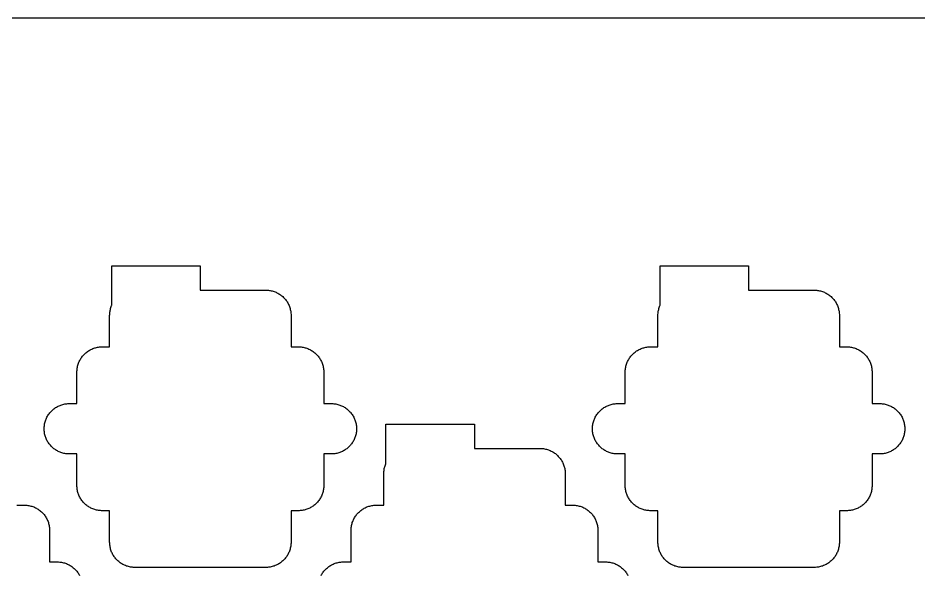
# Model space of a CAD drawing. Extents: x -49 to 54, y -38 to 38.
# Drawn here: x 26.31 to 44.19, y 26.95 to 38 of the extents above; entities that cross this region are included whole.
import ezdxf

# ---------------------------------------------------------------- set-up
doc = ezdxf.new("R2010")
doc.units = 0
doc.layers.add('CONDUCTIVE_LAYER_BACK_LAYER', color=2, linetype='CONTINUOUS')
doc.layers.add('OUTLINE', color=7, linetype='CONTINUOUS')

msp = doc.modelspace()

# ---------------------------------------------------------------- linework, layer by layer
at = {"layer": 'CONDUCTIVE_LAYER_BACK_LAYER'}
for points in [[(31.73, 27.596), (31.73, 27.576), (31.729, 27.556), (31.727, 27.536), (31.724, 27.517), (31.72, 27.497), (31.716, 27.478), (31.711, 27.459), (31.705, 27.44), (31.699, 27.421), (31.691, 27.402), (31.683, 27.384), (31.674, 27.366), (31.665, 27.349), (31.655, 27.332), (31.644, 27.315), (31.632, 27.299), (31.62, 27.283), (31.608, 27.268), (31.594, 27.253), (31.58, 27.239), (31.566, 27.225), (31.551, 27.212), (31.535, 27.2), (31.519, 27.188), (31.503, 27.177), (31.486, 27.166), (31.469, 27.157), (31.451, 27.147), (31.433, 27.139), (31.415, 27.131), (31.396, 27.124), (31.377, 27.118), (31.358, 27.113), (31.339, 27.108), (31.319, 27.104), (31.3, 27.101), (31.28, 27.098), (31.26, 27.097), (31.24, 27.096), (28.62, 27.096), (28.6, 27.097), (28.581, 27.098), (28.561, 27.101), (28.541, 27.104), (28.522, 27.108), (28.502, 27.113), (28.483, 27.118), (28.464, 27.124), (28.446, 27.131), (28.427, 27.139), (28.409, 27.147), (28.392, 27.157), (28.375, 27.166), (28.358, 27.177), (28.341, 27.188), (28.325, 27.2), (28.31, 27.212), (28.295, 27.225), (28.28, 27.239), (28.266, 27.253), (28.253, 27.268), (28.24, 27.283), (28.228, 27.299), (28.217, 27.315), (28.206, 27.332), (28.196, 27.349), (28.186, 27.366), (28.177, 27.384), (28.169, 27.402), (28.162, 27.421), (28.155, 27.44), (28.149, 27.459), (28.144, 27.478), (28.14, 27.497), (28.137, 27.517), (28.134, 27.536), (28.132, 27.556), (28.131, 27.576), (28.13, 27.596), (28.13, 28.222), (27.97, 28.222), (27.95, 28.223), (27.931, 28.224), (27.911, 28.227), (27.891, 28.23), (27.872, 28.234), (27.852, 28.238), (27.833, 28.244), (27.814, 28.25), (27.796, 28.257), (27.777, 28.265), (27.759, 28.273), (27.742, 28.282), (27.725, 28.292), (27.708, 28.303), (27.691, 28.314), (27.675, 28.326), (27.66, 28.338), (27.645, 28.351), (27.63, 28.365), (27.616, 28.379), (27.603, 28.394), (27.59, 28.409), (27.578, 28.425), (27.567, 28.441), (27.556, 28.458), (27.546, 28.475), (27.536, 28.492), (27.527, 28.51), (27.519, 28.528), (27.512, 28.547), (27.505, 28.565), (27.499, 28.584), (27.494, 28.604), (27.49, 28.623), (27.487, 28.643), (27.484, 28.662), (27.482, 28.682), (27.481, 28.702), (27.48, 28.722), (27.48, 29.348), (27.32, 29.348), (27.3, 29.349), (27.281, 29.35), (27.261, 29.352), (27.241, 29.356), (27.222, 29.36), (27.202, 29.364), (27.183, 29.37), (27.164, 29.376), (27.146, 29.383), (27.127, 29.391), (27.109, 29.399), (27.092, 29.408), (27.075, 29.418), (27.058, 29.429), (27.041, 29.44), (27.025, 29.451), (27.01, 29.464), (26.995, 29.477), (26.98, 29.491), (26.966, 29.505), (26.953, 29.52), (26.94, 29.535), (26.928, 29.551), (26.917, 29.567), (26.906, 29.583), (26.896, 29.601), (26.886, 29.618), (26.877, 29.636), (26.869, 29.654), (26.862, 29.672), (26.855, 29.691), (26.849, 29.71), (26.844, 29.729), (26.84, 29.749), (26.837, 29.768), (26.834, 29.788), (26.832, 29.808), (26.831, 29.828), (26.83, 29.848), (26.831, 29.868), (26.832, 29.887), (26.834, 29.907), (26.837, 29.927), (26.84, 29.946), (26.844, 29.966), (26.849, 29.985), (26.855, 30.004), (26.862, 30.023), (26.869, 30.041), (26.877, 30.059), (26.886, 30.077), (26.896, 30.095), (26.906, 30.112), (26.917, 30.129), (26.928, 30.145), (26.94, 30.161), (26.953, 30.176), (26.966, 30.191), (26.98, 30.205), (26.995, 30.218), (27.01, 30.231), (27.025, 30.244), (27.041, 30.256), (27.058, 30.267), (27.075, 30.277), (27.092, 30.287), (27.109, 30.296), (27.127, 30.305), (27.146, 30.312), (27.164, 30.319), (27.183, 30.326), (27.202, 30.331), (27.222, 30.336), (27.241, 30.34), (27.261, 30.343), (27.281, 30.345), (27.3, 30.347), (27.32, 30.348), (27.48, 30.348), (27.48, 30.973), (27.481, 30.993), (27.482, 31.013), (27.484, 31.033), (27.487, 31.053), (27.49, 31.072), (27.494, 31.092), (27.499, 31.111), (27.505, 31.13), (27.512, 31.149), (27.519, 31.167), (27.527, 31.185), (27.536, 31.203), (27.546, 31.221), (27.556, 31.238), (27.567, 31.254), (27.578, 31.271), (27.59, 31.286), (27.603, 31.302), (27.616, 31.316), (27.63, 31.331), (27.645, 31.344), (27.66, 31.357), (27.675, 31.37), (27.691, 31.381), (27.708, 31.393), (27.725, 31.403), (27.742, 31.413), (27.759, 31.422), (27.777, 31.431), (27.796, 31.438), (27.814, 31.445), (27.833, 31.451), (27.852, 31.457), (27.872, 31.462), (27.891, 31.466), (27.911, 31.469), (27.931, 31.471), (27.95, 31.473), (27.97, 31.473), (28.13, 31.473), (28.13, 32.099), (28.131, 32.119), (28.132, 32.139), (28.134, 32.159), (28.137, 32.179), (28.14, 32.198), (28.144, 32.217), (28.149, 32.237), (28.155, 32.256), (28.162, 32.274), (28.169, 32.293), (28.173, 32.302), (28.173, 33.08), (29.93, 33.08), (29.93, 32.599), (31.24, 32.599), (31.26, 32.598), (31.28, 32.597), (31.3, 32.594), (31.319, 32.591), (31.339, 32.587), (31.358, 32.583), (31.377, 32.577), (31.396, 32.571), (31.415, 32.564), (31.433, 32.556), (31.451, 32.548), (31.469, 32.539), (31.486, 32.529), (31.503, 32.518), (31.519, 32.507), (31.535, 32.495), (31.551, 32.483), (31.566, 32.47), (31.58, 32.456), (31.594, 32.442), (31.608, 32.427), (31.62, 32.412), (31.632, 32.396), (31.644, 32.38), (31.655, 32.364), (31.665, 32.346), (31.674, 32.329), (31.683, 32.311), (31.691, 32.293), (31.699, 32.274), (31.705, 32.256), (31.711, 32.237), (31.716, 32.217), (31.72, 32.198), (31.724, 32.179), (31.727, 32.159), (31.729, 32.139), (31.73, 32.119), (31.73, 32.099), (31.73, 31.473), (31.89, 31.473), (31.91, 31.473), (31.93, 31.471), (31.95, 31.469), (31.969, 31.466), (31.989, 31.462), (32.008, 31.457), (32.027, 31.451), (32.046, 31.445), (32.065, 31.438), (32.083, 31.431), (32.101, 31.422), (32.119, 31.413), (32.136, 31.403), (32.153, 31.393), (32.169, 31.381), (32.185, 31.37), (32.201, 31.357), (32.216, 31.344), (32.23, 31.331), (32.244, 31.316), (32.258, 31.302), (32.27, 31.286), (32.282, 31.271), (32.294, 31.254), (32.305, 31.238), (32.315, 31.221), (32.324, 31.203), (32.333, 31.185), (32.341, 31.167), (32.349, 31.149), (32.355, 31.13), (32.361, 31.111), (32.366, 31.092), (32.37, 31.072), (32.374, 31.053), (32.377, 31.033), (32.379, 31.013), (32.38, 30.993), (32.38, 30.973), (32.38, 30.348), (32.54, 30.348), (32.56, 30.347), (32.58, 30.345), (32.6, 30.343), (32.619, 30.34), (32.639, 30.336), (32.658, 30.331), (32.677, 30.326), (32.696, 30.319), (32.715, 30.312), (32.733, 30.305), (32.751, 30.296), (32.769, 30.287), (32.786, 30.277), (32.803, 30.267), (32.819, 30.256), (32.835, 30.244), (32.851, 30.231), (32.866, 30.218), (32.88, 30.205), (32.894, 30.191), (32.908, 30.176), (32.92, 30.161), (32.932, 30.145), (32.944, 30.129), (32.955, 30.112), (32.965, 30.095), (32.974, 30.077), (32.983, 30.059), (32.991, 30.041), (32.999, 30.023), (33.005, 30.004), (33.011, 29.985), (33.016, 29.966), (33.02, 29.946), (33.024, 29.927), (33.027, 29.907), (33.029, 29.887), (33.03, 29.868), (33.03, 29.848), (33.03, 29.828), (33.029, 29.808), (33.027, 29.788), (33.024, 29.768), (33.02, 29.749), (33.016, 29.729), (33.011, 29.71), (33.005, 29.691), (32.999, 29.672), (32.991, 29.654), (32.983, 29.636), (32.974, 29.618), (32.965, 29.601), (32.955, 29.583), (32.944, 29.567), (32.932, 29.551), (32.92, 29.535), (32.908, 29.52), (32.894, 29.505), (32.88, 29.491), (32.866, 29.477), (32.851, 29.464), (32.835, 29.451), (32.819, 29.44), (32.803, 29.429), (32.786, 29.418), (32.769, 29.408), (32.751, 29.399), (32.733, 29.391), (32.715, 29.383), (32.696, 29.376), (32.677, 29.37), (32.658, 29.364), (32.639, 29.36), (32.619, 29.356), (32.6, 29.352), (32.58, 29.35), (32.56, 29.349), (32.54, 29.348), (32.38, 29.348), (32.38, 28.722), (32.38, 28.702), (32.379, 28.682), (32.377, 28.662), (32.374, 28.643), (32.37, 28.623), (32.366, 28.604), (32.361, 28.584), (32.355, 28.565), (32.349, 28.547), (32.341, 28.528), (32.333, 28.51), (32.324, 28.492), (32.315, 28.475), (32.305, 28.458), (32.294, 28.441), (32.282, 28.425), (32.27, 28.409), (32.258, 28.394), (32.244, 28.379), (32.23, 28.365), (32.216, 28.351), (32.201, 28.338), (32.185, 28.326), (32.169, 28.314), (32.153, 28.303), (32.136, 28.292), (32.119, 28.282), (32.101, 28.273), (32.083, 28.265), (32.065, 28.257), (32.046, 28.25), (32.027, 28.244), (32.008, 28.238), (31.989, 28.234), (31.969, 28.23), (31.95, 28.227), (31.93, 28.224), (31.91, 28.223), (31.89, 28.222), (31.73, 28.222)], [(42.614, 27.596), (42.614, 27.576), (42.612, 27.556), (42.61, 27.536), (42.608, 27.517), (42.604, 27.497), (42.6, 27.478), (42.595, 27.459), (42.589, 27.44), (42.582, 27.421), (42.575, 27.402), (42.567, 27.384), (42.558, 27.366), (42.549, 27.349), (42.538, 27.332), (42.528, 27.315), (42.516, 27.299), (42.504, 27.283), (42.491, 27.268), (42.478, 27.253), (42.464, 27.239), (42.449, 27.225), (42.434, 27.212), (42.419, 27.2), (42.403, 27.188), (42.387, 27.177), (42.37, 27.166), (42.352, 27.157), (42.335, 27.147), (42.317, 27.139), (42.298, 27.131), (42.28, 27.124), (42.261, 27.118), (42.242, 27.113), (42.222, 27.108), (42.203, 27.104), (42.183, 27.101), (42.164, 27.098), (42.144, 27.097), (42.124, 27.096), (39.504, 27.096), (39.484, 27.097), (39.464, 27.098), (39.445, 27.101), (39.425, 27.104), (39.405, 27.108), (39.386, 27.113), (39.367, 27.118), (39.348, 27.124), (39.33, 27.131), (39.311, 27.139), (39.293, 27.147), (39.276, 27.157), (39.258, 27.166), (39.241, 27.177), (39.225, 27.188), (39.209, 27.2), (39.193, 27.212), (39.178, 27.225), (39.164, 27.239), (39.15, 27.253), (39.137, 27.268), (39.124, 27.283), (39.112, 27.299), (39.1, 27.315), (39.089, 27.332), (39.079, 27.349), (39.07, 27.366), (39.061, 27.384), (39.053, 27.402), (39.046, 27.421), (39.039, 27.44), (39.033, 27.459), (39.028, 27.478), (39.024, 27.497), (39.02, 27.517), (39.017, 27.536), (39.016, 27.556), (39.014, 27.576), (39.014, 27.596), (39.014, 28.222), (38.854, 28.222), (38.834, 28.223), (38.814, 28.224), (38.795, 28.227), (38.775, 28.23), (38.755, 28.234), (38.736, 28.238), (38.717, 28.244), (38.698, 28.25), (38.68, 28.257), (38.661, 28.265), (38.643, 28.273), (38.626, 28.282), (38.608, 28.292), (38.591, 28.303), (38.575, 28.314), (38.559, 28.326), (38.543, 28.338), (38.528, 28.351), (38.514, 28.365), (38.5, 28.379), (38.487, 28.394), (38.474, 28.409), (38.462, 28.425), (38.45, 28.441), (38.439, 28.458), (38.429, 28.475), (38.42, 28.492), (38.411, 28.51), (38.403, 28.528), (38.396, 28.547), (38.389, 28.565), (38.383, 28.584), (38.378, 28.604), (38.374, 28.623), (38.37, 28.643), (38.367, 28.662), (38.366, 28.682), (38.364, 28.702), (38.364, 28.722), (38.364, 29.348), (38.204, 29.348), (38.184, 29.349), (38.164, 29.35), (38.145, 29.352), (38.125, 29.356), (38.105, 29.36), (38.086, 29.364), (38.067, 29.37), (38.048, 29.376), (38.03, 29.383), (38.011, 29.391), (37.993, 29.399), (37.976, 29.408), (37.958, 29.418), (37.941, 29.429), (37.925, 29.44), (37.909, 29.451), (37.893, 29.464), (37.878, 29.477), (37.864, 29.491), (37.85, 29.505), (37.837, 29.52), (37.824, 29.535), (37.812, 29.551), (37.8, 29.567), (37.789, 29.583), (37.779, 29.601), (37.77, 29.618), (37.761, 29.636), (37.753, 29.654), (37.746, 29.672), (37.739, 29.691), (37.733, 29.71), (37.728, 29.729), (37.724, 29.749), (37.72, 29.768), (37.717, 29.788), (37.716, 29.808), (37.714, 29.828), (37.714, 29.848), (37.714, 29.868), (37.716, 29.887), (37.717, 29.907), (37.72, 29.927), (37.724, 29.946), (37.728, 29.966), (37.733, 29.985), (37.739, 30.004), (37.746, 30.023), (37.753, 30.041), (37.761, 30.059), (37.77, 30.077), (37.779, 30.095), (37.789, 30.112), (37.8, 30.129), (37.812, 30.145), (37.824, 30.161), (37.837, 30.176), (37.85, 30.191), (37.864, 30.205), (37.878, 30.218), (37.893, 30.231), (37.909, 30.244), (37.925, 30.256), (37.941, 30.267), (37.958, 30.277), (37.976, 30.287), (37.993, 30.296), (38.011, 30.305), (38.03, 30.312), (38.048, 30.319), (38.067, 30.326), (38.086, 30.331), (38.105, 30.336), (38.125, 30.34), (38.145, 30.343), (38.164, 30.345), (38.184, 30.347), (38.204, 30.348), (38.364, 30.348), (38.364, 30.973), (38.364, 30.993), (38.366, 31.013), (38.367, 31.033), (38.37, 31.053), (38.374, 31.072), (38.378, 31.092), (38.383, 31.111), (38.389, 31.13), (38.396, 31.149), (38.403, 31.167), (38.411, 31.185), (38.42, 31.203), (38.429, 31.221), (38.439, 31.238), (38.45, 31.254), (38.462, 31.271), (38.474, 31.286), (38.487, 31.302), (38.5, 31.316), (38.514, 31.331), (38.528, 31.344), (38.543, 31.357), (38.559, 31.37), (38.575, 31.381), (38.591, 31.393), (38.608, 31.403), (38.626, 31.413), (38.643, 31.422), (38.661, 31.431), (38.68, 31.438), (38.698, 31.445), (38.717, 31.451), (38.736, 31.457), (38.755, 31.462), (38.775, 31.466), (38.795, 31.469), (38.814, 31.471), (38.834, 31.473), (38.854, 31.473), (39.014, 31.473), (39.014, 32.099), (39.014, 32.119), (39.016, 32.139), (39.017, 32.159), (39.02, 32.179), (39.024, 32.198), (39.028, 32.217), (39.033, 32.237), (39.039, 32.256), (39.046, 32.274), (39.053, 32.293), (39.057, 32.302), (39.057, 33.08), (40.814, 33.08), (40.814, 32.599), (42.124, 32.599), (42.144, 32.598), (42.164, 32.597), (42.183, 32.594), (42.203, 32.591), (42.222, 32.587), (42.242, 32.583), (42.261, 32.577), (42.28, 32.571), (42.298, 32.564), (42.317, 32.556), (42.335, 32.548), (42.352, 32.539), (42.37, 32.529), (42.387, 32.518), (42.403, 32.507), (42.419, 32.495), (42.434, 32.483), (42.449, 32.47), (42.464, 32.456), (42.478, 32.442), (42.491, 32.427), (42.504, 32.412), (42.516, 32.396), (42.528, 32.38), (42.538, 32.364), (42.549, 32.346), (42.558, 32.329), (42.567, 32.311), (42.575, 32.293), (42.582, 32.274), (42.589, 32.256), (42.595, 32.237), (42.6, 32.217), (42.604, 32.198), (42.608, 32.179), (42.61, 32.159), (42.612, 32.139), (42.614, 32.119), (42.614, 32.099), (42.614, 31.473), (42.774, 31.473), (42.794, 31.473), (42.814, 31.471), (42.833, 31.469), (42.853, 31.466), (42.872, 31.462), (42.892, 31.457), (42.911, 31.451), (42.93, 31.445), (42.948, 31.438), (42.967, 31.431), (42.985, 31.422), (43.002, 31.413), (43.02, 31.403), (43.037, 31.393), (43.053, 31.381), (43.069, 31.37), (43.084, 31.357), (43.099, 31.344), (43.114, 31.331), (43.128, 31.316), (43.141, 31.302), (43.154, 31.286), (43.166, 31.271), (43.178, 31.254), (43.188, 31.238), (43.199, 31.221), (43.208, 31.203), (43.217, 31.185), (43.225, 31.167), (43.232, 31.149), (43.239, 31.13), (43.245, 31.111), (43.25, 31.092), (43.254, 31.072), (43.258, 31.053), (43.26, 31.033), (43.262, 31.013), (43.264, 30.993), (43.264, 30.973), (43.264, 30.348), (43.424, 30.348), (43.444, 30.347), (43.464, 30.345), (43.483, 30.343), (43.503, 30.34), (43.522, 30.336), (43.542, 30.331), (43.561, 30.326), (43.58, 30.319), (43.598, 30.312), (43.617, 30.305), (43.635, 30.296), (43.652, 30.287), (43.67, 30.277), (43.687, 30.267), (43.703, 30.256), (43.719, 30.244), (43.734, 30.231), (43.749, 30.218), (43.764, 30.205), (43.778, 30.191), (43.791, 30.176), (43.804, 30.161), (43.816, 30.145), (43.828, 30.129), (43.838, 30.112), (43.849, 30.095), (43.858, 30.077), (43.867, 30.059), (43.875, 30.041), (43.882, 30.023), (43.889, 30.004), (43.895, 29.985), (43.9, 29.966), (43.904, 29.946), (43.908, 29.927), (43.91, 29.907), (43.912, 29.887), (43.914, 29.868), (43.914, 29.848), (43.914, 29.828), (43.912, 29.808), (43.91, 29.788), (43.908, 29.768), (43.904, 29.749), (43.9, 29.729), (43.895, 29.71), (43.889, 29.691), (43.882, 29.672), (43.875, 29.654), (43.867, 29.636), (43.858, 29.618), (43.849, 29.601), (43.838, 29.583), (43.828, 29.567), (43.816, 29.551), (43.804, 29.535), (43.791, 29.52), (43.778, 29.505), (43.764, 29.491), (43.749, 29.477), (43.734, 29.464), (43.719, 29.451), (43.703, 29.44), (43.687, 29.429), (43.67, 29.418), (43.652, 29.408), (43.635, 29.399), (43.617, 29.391), (43.598, 29.383), (43.58, 29.376), (43.561, 29.37), (43.542, 29.364), (43.522, 29.36), (43.503, 29.356), (43.483, 29.352), (43.464, 29.35), (43.444, 29.349), (43.424, 29.348), (43.264, 29.348), (43.264, 28.722), (43.264, 28.702), (43.262, 28.682), (43.26, 28.662), (43.258, 28.643), (43.254, 28.623), (43.25, 28.604), (43.245, 28.584), (43.239, 28.565), (43.232, 28.547), (43.225, 28.528), (43.217, 28.51), (43.208, 28.492), (43.199, 28.475), (43.188, 28.458), (43.178, 28.441), (43.166, 28.425), (43.154, 28.409), (43.141, 28.394), (43.128, 28.379), (43.114, 28.365), (43.099, 28.351), (43.084, 28.338), (43.069, 28.326), (43.053, 28.314), (43.037, 28.303), (43.02, 28.292), (43.002, 28.282), (42.985, 28.273), (42.967, 28.265), (42.948, 28.257), (42.93, 28.25), (42.911, 28.244), (42.892, 28.238), (42.872, 28.234), (42.853, 28.23), (42.833, 28.227), (42.814, 28.224), (42.794, 28.223), (42.774, 28.222), (42.614, 28.222)]]:
    msp.add_lwpolyline(points, close=True, dxfattribs=at)
for points in [[(32.328, 26.935), (32.337, 26.953), (32.348, 26.97), (32.358, 26.987), (32.37, 27.003), (32.382, 27.019), (32.395, 27.034), (32.408, 27.049), (32.422, 27.063), (32.437, 27.076), (32.452, 27.09), (32.467, 27.102), (32.483, 27.114), (32.499, 27.125), (32.516, 27.135), (32.534, 27.145), (32.551, 27.154), (32.569, 27.163), (32.588, 27.171), (32.606, 27.178), (32.625, 27.184), (32.644, 27.189), (32.664, 27.194), (32.683, 27.198), (32.703, 27.201), (32.722, 27.203), (32.742, 27.205), (32.762, 27.206), (32.922, 27.206), (32.922, 27.832), (32.922, 27.852), (32.924, 27.871), (32.926, 27.891), (32.928, 27.911), (32.932, 27.93), (32.936, 27.95), (32.941, 27.969), (32.947, 27.988), (32.954, 28.007), (32.961, 28.025), (32.969, 28.043), (32.978, 28.061), (32.987, 28.079), (32.998, 28.096), (33.008, 28.113), (33.02, 28.129), (33.032, 28.144), (33.045, 28.16), (33.058, 28.174), (33.072, 28.189), (33.087, 28.202), (33.102, 28.215), (33.117, 28.228), (33.133, 28.24), (33.149, 28.251), (33.166, 28.261), (33.184, 28.271), (33.201, 28.28), (33.219, 28.289), (33.238, 28.296), (33.256, 28.303), (33.275, 28.31), (33.294, 28.315), (33.314, 28.32), (33.333, 28.324), (33.353, 28.327), (33.372, 28.329), (33.392, 28.331), (33.412, 28.332), (33.572, 28.332), (33.572, 28.957), (33.572, 28.977), (33.574, 28.997), (33.576, 29.017), (33.578, 29.037), (33.582, 29.056), (33.586, 29.076), (33.591, 29.095), (33.597, 29.114), (33.604, 29.133), (33.611, 29.151), (33.615, 29.16), (33.615, 29.938), (35.372, 29.938), (35.372, 29.457), (36.682, 29.457), (36.702, 29.457), (36.722, 29.455), (36.741, 29.453), (36.761, 29.449), (36.781, 29.446), (36.8, 29.441), (36.819, 29.435), (36.838, 29.429), (36.857, 29.422), (36.875, 29.415), (36.893, 29.406), (36.911, 29.397), (36.928, 29.387), (36.945, 29.377), (36.961, 29.365), (36.977, 29.354), (36.993, 29.341), (37.008, 29.328), (37.022, 29.315), (37.036, 29.3), (37.049, 29.286), (37.062, 29.27), (37.074, 29.255), (37.086, 29.238), (37.097, 29.222), (37.107, 29.205), (37.116, 29.187), (37.125, 29.169), (37.133, 29.151), (37.14, 29.133), (37.147, 29.114), (37.153, 29.095), (37.158, 29.076), (37.162, 29.056), (37.166, 29.037), (37.169, 29.017), (37.17, 28.997), (37.172, 28.977), (37.172, 28.957), (37.172, 28.332), (37.332, 28.332), (37.352, 28.331), (37.372, 28.329), (37.391, 28.327), (37.411, 28.324), (37.431, 28.32), (37.45, 28.315), (37.469, 28.31), (37.488, 28.303), (37.507, 28.296), (37.525, 28.289), (37.543, 28.28), (37.561, 28.271), (37.578, 28.261), (37.595, 28.251), (37.611, 28.24), (37.627, 28.228), (37.643, 28.215), (37.658, 28.202), (37.672, 28.189), (37.686, 28.174), (37.699, 28.16), (37.712, 28.144), (37.724, 28.129), (37.736, 28.113), (37.747, 28.096), (37.757, 28.079), (37.766, 28.061), (37.775, 28.043), (37.783, 28.025), (37.79, 28.007), (37.797, 27.988), (37.803, 27.969), (37.808, 27.95), (37.812, 27.93), (37.816, 27.911), (37.819, 27.891), (37.82, 27.871), (37.822, 27.852), (37.822, 27.832), (37.822, 27.206), (37.982, 27.206), (38.002, 27.205), (38.022, 27.203), (38.041, 27.201), (38.061, 27.198), (38.081, 27.194), (38.1, 27.189), (38.119, 27.184), (38.138, 27.178), (38.157, 27.171), (38.175, 27.163), (38.193, 27.154), (38.211, 27.145), (38.228, 27.135), (38.245, 27.125), (38.261, 27.114), (38.277, 27.102), (38.293, 27.09), (38.308, 27.076), (38.322, 27.063), (38.336, 27.049), (38.349, 27.034), (38.362, 27.019), (38.374, 27.003), (38.386, 26.987), (38.397, 26.97), (38.407, 26.953), (38.416, 26.935)], [(26.288, 28.332), (26.448, 28.332), (26.468, 28.331), (26.488, 28.329), (26.508, 28.327), (26.527, 28.324), (26.547, 28.32), (26.566, 28.315), (26.585, 28.31), (26.604, 28.303), (26.623, 28.296), (26.641, 28.289), (26.659, 28.28), (26.677, 28.271), (26.694, 28.261), (26.711, 28.251), (26.727, 28.24), (26.743, 28.228), (26.759, 28.215), (26.774, 28.202), (26.788, 28.189), (26.802, 28.174), (26.816, 28.16), (26.828, 28.144), (26.841, 28.129), (26.852, 28.113), (26.863, 28.096), (26.873, 28.079), (26.883, 28.061), (26.891, 28.043), (26.899, 28.025), (26.907, 28.007), (26.913, 27.988), (26.919, 27.969), (26.924, 27.95), (26.929, 27.93), (26.932, 27.911), (26.935, 27.891), (26.937, 27.871), (26.938, 27.852), (26.938, 27.832), (26.938, 27.206), (27.098, 27.206), (27.118, 27.205), (27.138, 27.203), (27.158, 27.201), (27.177, 27.198), (27.197, 27.194), (27.216, 27.189), (27.235, 27.184), (27.254, 27.178), (27.273, 27.171), (27.291, 27.163), (27.309, 27.154), (27.327, 27.145), (27.344, 27.135), (27.361, 27.125), (27.377, 27.114), (27.393, 27.102), (27.409, 27.09), (27.424, 27.076), (27.438, 27.063), (27.452, 27.049), (27.466, 27.034), (27.478, 27.019), (27.491, 27.003), (27.502, 26.987), (27.513, 26.97), (27.523, 26.953), (27.533, 26.935)]]:
    msp.add_lwpolyline(points, dxfattribs=at)
at = {"layer": 'OUTLINE'}
msp.add_lwpolyline([(-49.4, -36.45, -0.414214), (-47.85, -38), (52.85, -38, -0.414214), (54.4, -36.45), (54.4, -28), (51.4, -28), (51.4, 28), (54.4, 28), (54.4, 36.45, -0.414214), (52.85, 38), (-47.85, 38, -0.414214), (-49.4, 36.45)], format="xyb", close=True, dxfattribs=at)

doc.saveas('drawing.dxf')
